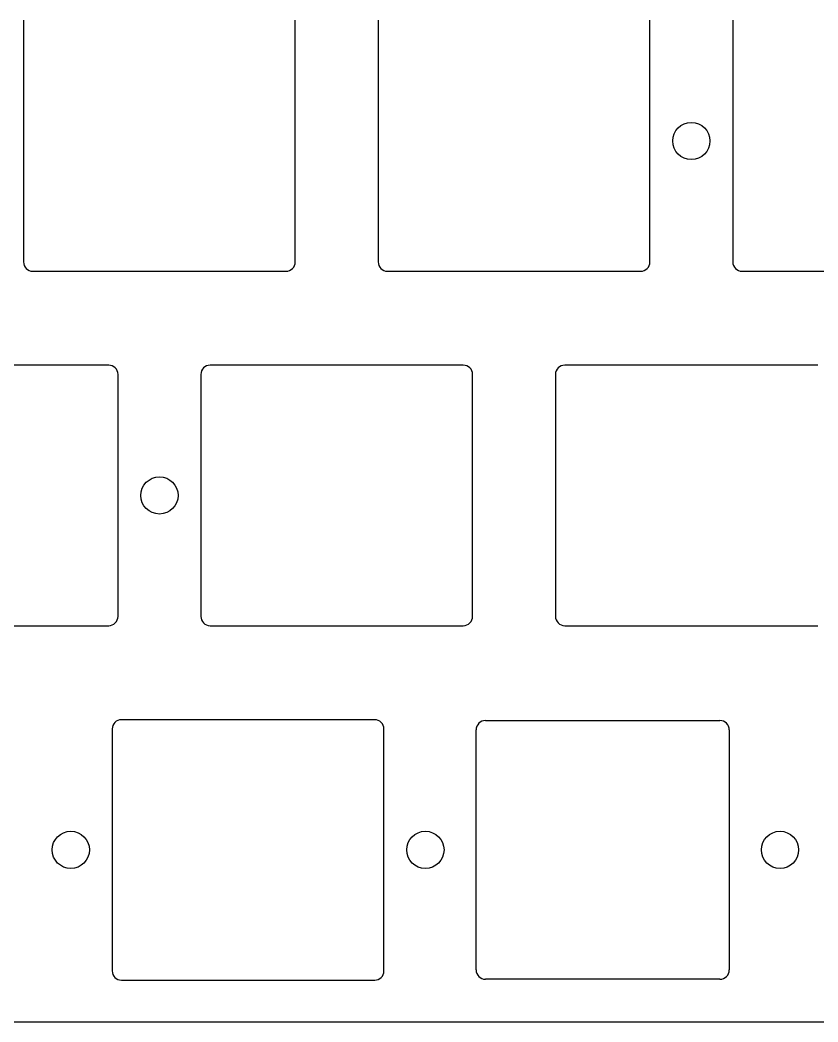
# Model space of a CAD drawing. Header units: millimetres. Extents: x -9 to 276, y -90 to 14.
# Drawn here: x 140.2 to 183, y -85.5 to -31.6 of the extents above; entities that cross this region are included whole.
import ezdxf

# ---------------------------------------------------------------- set-up
doc = ezdxf.new("R2010")
doc.units = ezdxf.units.MM
doc.layers.add('BLACK', color=7, linetype='CONTINUOUS')

msp = doc.modelspace()

# ---------------------------------------------------------------- linework, layer by layer
at = {"layer": 'BLACK', "linetype": 'Continuous'}
for p, q in [((140.33895, -31.60205), (140.33895, -44.60205)), ((154.93895, -44.60205), (154.93895, -31.60205)), ((159.38895, -31.60205), (159.38895, -44.60205)), ((173.98895, -44.60205), (173.98895, -31.60205)), ((178.43895, -31.60205), (178.43895, -44.60205)), ((140.83895, -45.10205), (154.43895, -45.10205)), ((159.88895, -45.10205), (173.48895, -45.10205)), ((178.93895, -45.10205), (192.53895, -45.10205)), ((144.91395, -50.15205), (131.31395, -50.15205)), ((163.96395, -50.15205), (150.36395, -50.15205)), ((183.01395, -50.15205), (169.41395, -50.15205)), ((145.41395, -63.65205), (145.41395, -50.65205)), ((149.86395, -50.65205), (149.86395, -63.65205)), ((164.46395, -63.65205), (164.46395, -50.65205)), ((168.91395, -50.65205), (168.91395, -63.65205)), ((131.31395, -64.15205), (144.91395, -64.15205)), ((150.36395, -64.15205), (163.96395, -64.15205)), ((169.41395, -64.15205), (183.01395, -64.15205)), ((159.202175, -69.2041), (145.602176, -69.2041)), ((165.15145, -69.25205), (177.75145, -69.25205)), ((145.102175, -69.704101), (145.102175, -82.704099)), ((159.702175, -82.7041), (159.702175, -69.7041)), ((164.65145, -82.65205), (164.65145, -69.75205)), ((178.25145, -69.75205), (178.25145, -82.65205)), ((145.602176, -83.2041), (159.202175, -83.2041)), ((177.75145, -83.15205), (165.15145, -83.15205)), ((129.78702, -85.45), (143.327532, -85.45)), ((143.327532, -85.45), (150.097789, -85.45)), ((150.097789, -85.45), (156.868045, -85.45)), ((156.868045, -85.45), (163.638301, -85.45)), ((163.638301, -85.45), (170.408557, -85.45)), ((170.408557, -85.45), (177.178813, -85.45)), ((177.178813, -85.45), (183.94907, -85.45))]:
    msp.add_line(p, q, dxfattribs=at)
at = {"layer": 'BLACK'}
for centre in [(176.21395, -38.10205), (147.63895, -57.15205), (142.87645, -76.20205), (161.92645, -76.20205), (180.97645, -76.20205)]:
    msp.add_circle(centre, 1, dxfattribs=at)
for centre, radius, start, end in [((140.839, -44.602), 0.50005, 180.005729, 269.994271), ((154.4389, -44.602), 0.50005, 270.005729, 359.994271), ((159.889, -44.602), 0.50005, 180.005729, 269.994271), ((173.4889, -44.602), 0.50005, 270.005729, 359.994271), ((178.939, -44.602), 0.50005, 180.005729, 269.994271), ((144.9139, -50.6521), 0.50005, 0.005729, 89.994271), ((150.364, -50.6521), 0.50005, 90.005729, 179.994271), ((163.9639, -50.6521), 0.50005, 0.005729, 89.994271), ((169.414, -50.6521), 0.50005, 90.005729, 179.994271), ((144.9139, -63.652), 0.50005, 270.005729, 359.994271), ((150.364, -63.652), 0.50005, 180.005729, 269.994271), ((163.9639, -63.652), 0.50005, 270.005729, 359.994271), ((169.414, -63.652), 0.50005, 180.005729, 269.994271), ((145.602176, -69.704101), 0.500001, 90, 180), ((159.20215, -69.70415), 0.50005, 0.0057293, 89.9971355), ((165.15145, -69.75205), 0.5, 90, 180), ((177.75145, -69.75205), 0.5, 0, 90), ((145.602176, -82.704099), 0.500001, 180, 270), ((159.20217, -82.7041), 0.500005, 270.000573, 0), ((165.15145, -82.65205), 0.5, 180, 270), ((177.75145, -82.65205), 0.5, 270, 0)]:
    msp.add_arc(centre, radius, start, end, dxfattribs=at)

doc.saveas('drawing.dxf')
